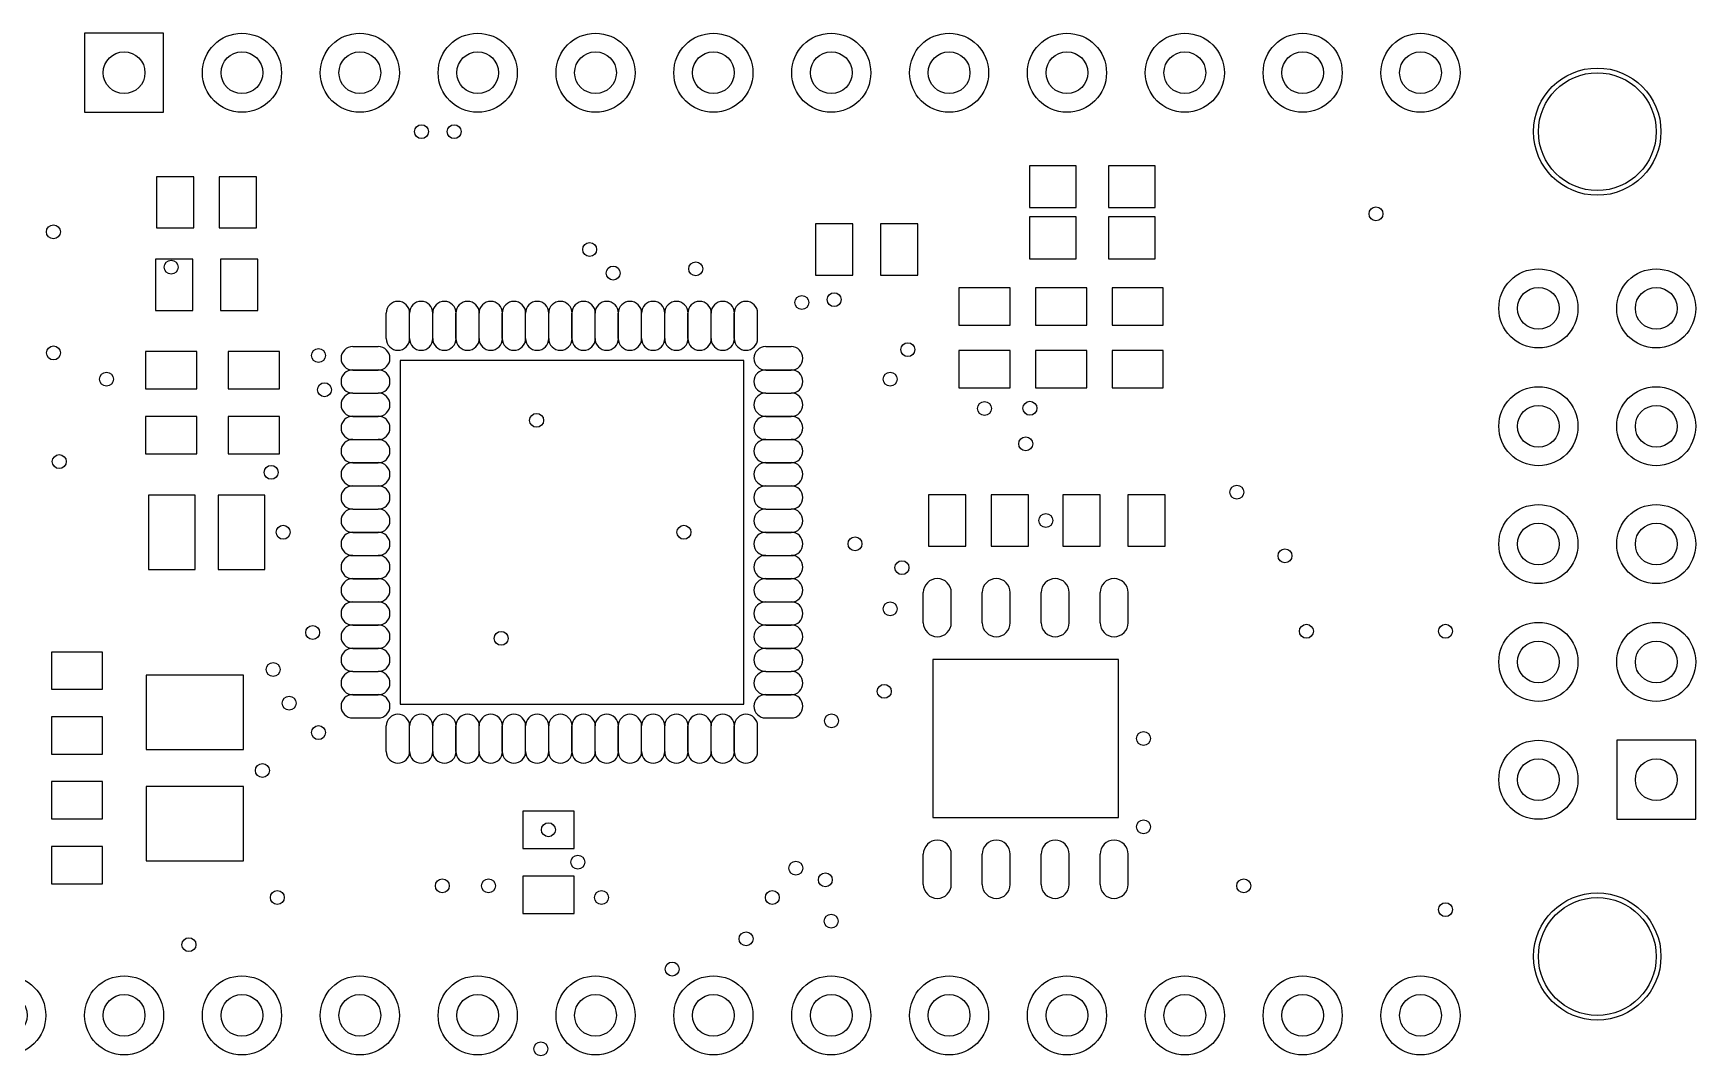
# Model space of a CAD drawing. Extents: x -55.5 to -0.4, y 0.4 to 22.7.
# Drawn here: x -36.25 to -0.42, y 0.4 to 22.44 of the extents above; entities that cross this region are included whole.
import ezdxf

# ---------------------------------------------------------------- set-up
doc = ezdxf.new("R2010")
doc.units = 0
doc.layers.get('0').update_dxf_attribs({"linetype": 'CONTINUOUS'})
for name, color, linetype in [('PADHOLELAYER', 156, 'CONTINUOUS'), ('TOPSOLDER', 216, 'CONTINUOUS'), ('VIAHOLELAYER', 16, 'CONTINUOUS')]:
    doc.layers.add(name, color=color, linetype=linetype)

# ---------------------------------------------------------------- blocks, each defined once
blk = doc.blocks.new('RES_0603_1608_1')
at = {"layer": 'TOPSOLDER'}
for p, q in [((-0.273, 0.552), (-1.077, 0.552)), ((-1.077, 0.552), (-1.077, -0.552)), ((-0.273, -0.552), (-0.273, 0.552)), ((1.077, 0.552), (0.273, 0.552)), ((0.273, 0.552), (0.273, -0.552)), ((1.077, -0.552), (1.077, 0.552)), ((-1.077, -0.552), (-0.273, -0.552)), ((0.273, -0.552), (1.077, -0.552))]:
    blk.add_line(p, q, dxfattribs=at)
blk = doc.blocks.new('RES_0603_1608_2')
at = {"layer": 'TOPSOLDER'}
for p, q in [((-0.273, 0.552), (-1.077, 0.552)), ((-1.077, 0.552), (-1.077, -0.552)), ((-0.273, -0.552), (-0.273, 0.552)), ((1.077, 0.552), (0.273, 0.552)), ((0.273, 0.552), (0.273, -0.552)), ((1.077, -0.552), (1.077, 0.552)), ((-1.077, -0.552), (-0.273, -0.552)), ((0.273, -0.552), (1.077, -0.552))]:
    blk.add_line(p, q, dxfattribs=at)
blk = doc.blocks.new('RES_0603_1608_3')
at = {"layer": 'TOPSOLDER'}
for p, q in [((-0.273, 0.552), (-1.077, 0.552)), ((-1.077, 0.552), (-1.077, -0.552)), ((-0.273, -0.552), (-0.273, 0.552)), ((1.077, 0.552), (0.273, 0.552)), ((0.273, 0.552), (0.273, -0.552)), ((1.077, -0.552), (1.077, 0.552)), ((-1.077, -0.552), (-0.273, -0.552)), ((0.273, -0.552), (1.077, -0.552))]:
    blk.add_line(p, q, dxfattribs=at)
blk = doc.blocks.new('FM_B2020RGBA_HG_4')
at = {"layer": 'TOPSOLDER'}
for p, q in [((-1.198, 1.552), (-2.202, 1.552)), ((-2.202, 1.552), (-2.202, 0.648)), ((-1.198, 0.648), (-1.198, 1.552)), ((0.502, 1.552), (-0.502, 1.552)), ((-0.502, 1.552), (-0.502, 0.648)), ((0.502, 0.648), (0.502, 1.552)), ((-2.202, 0.648), (-1.198, 0.648)), ((-1.198, 0.452), (-2.202, 0.452)), ((-2.202, 0.452), (-2.202, -0.452)), ((-1.198, -0.452), (-1.198, 0.452)), ((-0.502, 0.648), (0.502, 0.648)), ((0.502, 0.452), (-0.502, 0.452)), ((-0.502, 0.452), (-0.502, -0.452)), ((0.502, -0.452), (0.502, 0.452)), ((-2.202, -0.452), (-1.198, -0.452)), ((-0.502, -0.452), (0.502, -0.452))]:
    blk.add_line(p, q, dxfattribs=at)
blk = doc.blocks.new('CAP_0603_1608_7')
at = {"layer": 'TOPSOLDER'}
for p, q in [((-0.298, 0.552), (-1.102, 0.552)), ((-1.102, 0.552), (-1.102, -0.552)), ((-0.298, -0.552), (-0.298, 0.552)), ((1.102, 0.552), (0.298, 0.552)), ((0.298, 0.552), (0.298, -0.552)), ((1.102, -0.552), (1.102, 0.552)), ((-1.102, -0.552), (-0.298, -0.552)), ((0.298, -0.552), (1.102, -0.552))]:
    blk.add_line(p, q, dxfattribs=at)
blk = doc.blocks.new('CAP_0603_1608_12')
at = {"layer": 'TOPSOLDER'}
for p, q in [((-0.298, 0.552), (-1.102, 0.552)), ((-1.102, 0.552), (-1.102, -0.552)), ((-0.298, -0.552), (-0.298, 0.552)), ((1.102, 0.552), (0.298, 0.552)), ((0.298, 0.552), (0.298, -0.552)), ((1.102, -0.552), (1.102, 0.552)), ((-1.102, -0.552), (-0.298, -0.552)), ((0.298, -0.552), (1.102, -0.552))]:
    blk.add_line(p, q, dxfattribs=at)
blk = doc.blocks.new('CAP_0603_1608_13')
at = {"layer": 'TOPSOLDER'}
for p, q in [((-0.298, 0.552), (-1.102, 0.552)), ((-1.102, 0.552), (-1.102, -0.552)), ((-0.298, -0.552), (-0.298, 0.552)), ((1.102, 0.552), (0.298, 0.552)), ((0.298, 0.552), (0.298, -0.552)), ((1.102, -0.552), (1.102, 0.552)), ((-1.102, -0.552), (-0.298, -0.552)), ((0.298, -0.552), (1.102, -0.552))]:
    blk.add_line(p, q, dxfattribs=at)
blk = doc.blocks.new('CAP_0603_1608_14')
at = {"layer": 'TOPSOLDER'}
for p, q in [((-0.298, 0.552), (-1.102, 0.552)), ((-1.102, 0.552), (-1.102, -0.552)), ((-0.298, -0.552), (-0.298, 0.552)), ((1.102, 0.552), (0.298, 0.552)), ((0.298, 0.552), (0.298, -0.552)), ((1.102, -0.552), (1.102, 0.552)), ((-1.102, -0.552), (-0.298, -0.552)), ((0.298, -0.552), (1.102, -0.552))]:
    blk.add_line(p, q, dxfattribs=at)
blk = doc.blocks.new('ABRACON_ABS07_16')
at = {"layer": 'TOPSOLDER'}
for p, q in [((-0.398, 1.052), (-2.002, 1.052)), ((-2.002, 1.052), (-2.002, -1.052)), ((-0.398, -1.052), (-0.398, 1.052)), ((2.002, 1.052), (0.398, 1.052)), ((0.398, 1.052), (0.398, -1.052)), ((2.002, -1.052), (2.002, 1.052)), ((-2.002, -1.052), (-0.398, -1.052)), ((0.398, -1.052), (2.002, -1.052))]:
    blk.add_line(p, q, dxfattribs=at)
blk = doc.blocks.new('SI_LABS_QFN_64_17')
at = {"layer": 'TOPSOLDER'}
for p, q in [((-4.002, 4.725), (-4.002, 4.175)), ((-3.502, 4.725), (-3.502, 4.175)), ((-3.498, 4.725), (-3.498, 4.175)), ((-3.002, 4.725), (-3.002, 4.175)), ((-2.998, 4.725), (-2.998, 4.175)), ((-2.502, 4.725), (-2.502, 4.175)), ((-2.498, 4.725), (-2.498, 4.175)), ((-2.002, 4.725), (-2.002, 4.175)), ((-1.998, 4.725), (-1.998, 4.175)), ((-1.502, 4.725), (-1.502, 4.175)), ((-1.498, 4.725), (-1.498, 4.175)), ((-1.002, 4.725), (-1.002, 4.175)), ((-0.998, 4.725), (-0.998, 4.175)), ((-0.502, 4.725), (-0.502, 4.175)), ((-0.498, 4.725), (-0.498, 4.175)), ((-0.002, 4.725), (-0.002, 4.175)), ((0.002, 4.725), (0.002, 4.175)), ((0.498, 4.725), (0.498, 4.175)), ((0.502, 4.725), (0.502, 4.175)), ((0.998, 4.725), (0.998, 4.175)), ((1.002, 4.725), (1.002, 4.175)), ((1.498, 4.725), (1.498, 4.175)), ((1.502, 4.725), (1.502, 4.175)), ((1.998, 4.725), (1.998, 4.175)), ((2.002, 4.725), (2.002, 4.175)), ((2.498, 4.725), (2.498, 4.175)), ((2.502, 4.725), (2.502, 4.175)), ((2.998, 4.725), (2.998, 4.175)), ((3.002, 4.725), (3.002, 4.175)), ((3.498, 4.725), (3.498, 4.175)), ((3.502, 4.725), (3.502, 4.175)), ((4.002, 4.725), (4.002, 4.175)), ((-4.725, 4.002), (-4.175, 4.002)), ((4.175, 4.002), (4.725, 4.002)), ((-3.702, 3.702), (-3.702, -3.702)), ((3.702, 3.702), (-3.702, 3.702)), ((3.702, -3.702), (3.702, 3.702)), ((-4.725, 3.502), (-4.175, 3.502)), ((-4.725, 3.498), (-4.175, 3.498)), ((4.175, 3.502), (4.725, 3.502)), ((4.175, 3.498), (4.725, 3.498)), ((-4.725, 3.002), (-4.175, 3.002)), ((-4.725, 2.998), (-4.175, 2.998)), ((4.175, 3.002), (4.725, 3.002)), ((4.175, 2.998), (4.725, 2.998)), ((-4.725, 2.502), (-4.175, 2.502)), ((-4.725, 2.498), (-4.175, 2.498)), ((4.175, 2.502), (4.725, 2.502)), ((4.175, 2.498), (4.725, 2.498)), ((-4.725, 2.002), (-4.175, 2.002)), ((-4.725, 1.998), (-4.175, 1.998)), ((4.175, 2.002), (4.725, 2.002)), ((4.175, 1.998), (4.725, 1.998)), ((-4.725, 1.502), (-4.175, 1.502)), ((-4.725, 1.498), (-4.175, 1.498)), ((4.175, 1.502), (4.725, 1.502)), ((4.175, 1.498), (4.725, 1.498)), ((-4.725, 1.002), (-4.175, 1.002)), ((-4.725, 0.998), (-4.175, 0.998)), ((4.175, 1.002), (4.725, 1.002)), ((4.175, 0.998), (4.725, 0.998)), ((-4.725, 0.502), (-4.175, 0.502)), ((-4.725, 0.498), (-4.175, 0.498)), ((4.175, 0.502), (4.725, 0.502)), ((4.175, 0.498), (4.725, 0.498)), ((-4.725, 0.002), (-4.175, 0.002)), ((4.175, 0.002), (4.725, 0.002)), ((-4.725, -0.002), (-4.175, -0.002)), ((4.175, -0.002), (4.725, -0.002)), ((-4.725, -0.498), (-4.175, -0.498)), ((-4.725, -0.502), (-4.175, -0.502)), ((4.175, -0.498), (4.725, -0.498)), ((4.175, -0.502), (4.725, -0.502)), ((-4.725, -0.998), (-4.175, -0.998)), ((-4.725, -1.002), (-4.175, -1.002)), ((4.175, -0.998), (4.725, -0.998)), ((4.175, -1.002), (4.725, -1.002)), ((-4.725, -1.498), (-4.175, -1.498)), ((-4.725, -1.502), (-4.175, -1.502)), ((4.175, -1.498), (4.725, -1.498)), ((4.175, -1.502), (4.725, -1.502)), ((-4.725, -1.998), (-4.175, -1.998)), ((-4.725, -2.002), (-4.175, -2.002)), ((4.175, -1.998), (4.725, -1.998)), ((4.175, -2.002), (4.725, -2.002)), ((-4.725, -2.498), (-4.175, -2.498)), ((-4.725, -2.502), (-4.175, -2.502)), ((4.175, -2.498), (4.725, -2.498)), ((4.175, -2.502), (4.725, -2.502)), ((-4.725, -2.998), (-4.175, -2.998)), ((-4.725, -3.002), (-4.175, -3.002)), ((4.175, -2.998), (4.725, -2.998)), ((4.175, -3.002), (4.725, -3.002)), ((-4.725, -3.498), (-4.175, -3.498)), ((-4.725, -3.502), (-4.175, -3.502)), ((4.175, -3.498), (4.725, -3.498)), ((4.175, -3.502), (4.725, -3.502)), ((-3.702, -3.702), (3.702, -3.702)), ((-4.725, -4.002), (-4.175, -4.002)), ((-4.002, -4.175), (-4.002, -4.725)), ((-3.502, -4.175), (-3.502, -4.725)), ((-3.498, -4.175), (-3.498, -4.725)), ((-3.002, -4.175), (-3.002, -4.725)), ((-2.998, -4.175), (-2.998, -4.725)), ((-2.502, -4.175), (-2.502, -4.725)), ((-2.498, -4.175), (-2.498, -4.725)), ((-2.002, -4.175), (-2.002, -4.725)), ((-1.998, -4.175), (-1.998, -4.725)), ((-1.502, -4.175), (-1.502, -4.725)), ((-1.498, -4.175), (-1.498, -4.725)), ((-1.002, -4.175), (-1.002, -4.725)), ((-0.998, -4.175), (-0.998, -4.725)), ((-0.502, -4.175), (-0.502, -4.725)), ((-0.498, -4.175), (-0.498, -4.725)), ((-0.002, -4.175), (-0.002, -4.725)), ((0.002, -4.175), (0.002, -4.725)), ((0.498, -4.175), (0.498, -4.725)), ((0.502, -4.175), (0.502, -4.725)), ((0.998, -4.175), (0.998, -4.725)), ((1.002, -4.175), (1.002, -4.725)), ((1.498, -4.175), (1.498, -4.725)), ((1.502, -4.175), (1.502, -4.725)), ((1.998, -4.175), (1.998, -4.725)), ((2.002, -4.175), (2.002, -4.725)), ((2.498, -4.175), (2.498, -4.725)), ((2.502, -4.175), (2.502, -4.725)), ((2.998, -4.175), (2.998, -4.725)), ((3.002, -4.175), (3.002, -4.725)), ((3.498, -4.175), (3.498, -4.725)), ((3.502, -4.175), (3.502, -4.725)), ((4.002, -4.175), (4.002, -4.725)), ((4.175, -4.002), (4.725, -4.002))]:
    blk.add_line(p, q, dxfattribs=at)
for centre, start, end in [((-3.75, 4.725), 0, 180), ((-3.25, 4.725), 0, 180), ((-2.75, 4.725), 0, 180), ((-2.25, 4.725), 0, 180), ((-1.75, 4.725), 0, 180), ((-1.25, 4.725), 0, 180), ((-0.75, 4.725), 0, 180), ((-0.25, 4.725), 0, 180), ((0.25, 4.725), 0, 180), ((0.75, 4.725), 0, 180), ((1.25, 4.725), 0, 180), ((1.75, 4.725), 0, 180), ((2.25, 4.725), 0, 180), ((2.75, 4.725), 0, 180), ((3.25, 4.725), 0, 180), ((3.75, 4.725), 0, 180), ((-4.725, 3.75), 90, 270), ((-4.175, 3.75), 270, 90), ((-3.75, 4.175), 180, 0), ((-3.25, 4.175), 180, 0), ((-2.75, 4.175), 180, 0), ((-2.25, 4.175), 180, 0), ((-1.75, 4.175), 180, 0), ((-1.25, 4.175), 180, 0), ((-0.75, 4.175), 180, 0), ((-0.25, 4.175), 180, 0), ((0.25, 4.175), 180, 0), ((0.75, 4.175), 180, 0), ((1.25, 4.175), 180, 0), ((1.75, 4.175), 180, 0), ((2.25, 4.175), 180, 0), ((2.75, 4.175), 180, 0), ((3.25, 4.175), 180, 0), ((3.75, 4.175), 180, 0), ((4.175, 3.75), 90, 270), ((4.725, 3.75), 270, 90), ((-4.725, 3.25), 90, 270), ((-4.175, 3.25), 270, 90), ((4.175, 3.25), 90, 270), ((4.725, 3.25), 270, 90), ((-4.725, 2.75), 90, 270), ((-4.175, 2.75), 270, 90), ((4.175, 2.75), 90, 270), ((4.725, 2.75), 270, 90), ((-4.725, 2.25), 90, 270), ((-4.175, 2.25), 270, 90), ((4.175, 2.25), 90, 270), ((4.725, 2.25), 270, 90), ((-4.725, 1.75), 90, 270), ((-4.175, 1.75), 270, 90), ((4.175, 1.75), 90, 270), ((4.725, 1.75), 270, 90), ((-4.725, 1.25), 90, 270), ((-4.175, 1.25), 270, 90), ((4.175, 1.25), 90, 270), ((4.725, 1.25), 270, 90), ((-4.725, 0.75), 90, 270), ((-4.175, 0.75), 270, 90), ((4.175, 0.75), 90, 270), ((4.725, 0.75), 270, 90), ((-4.725, 0.25), 90, 270), ((-4.175, 0.25), 270, 90), ((4.175, 0.25), 90, 270), ((4.725, 0.25), 270, 90), ((-4.725, -0.25), 90, 270), ((-4.175, -0.25), 270, 90), ((4.175, -0.25), 90, 270), ((4.725, -0.25), 270, 90), ((-4.725, -0.75), 90, 270), ((-4.175, -0.75), 270, 90), ((4.175, -0.75), 90, 270), ((4.725, -0.75), 270, 90), ((-4.725, -1.25), 90, 270), ((-4.175, -1.25), 270, 90), ((4.175, -1.25), 90, 270), ((4.725, -1.25), 270, 90), ((-4.725, -1.75), 90, 270), ((-4.175, -1.75), 270, 90), ((4.175, -1.75), 90, 270), ((4.725, -1.75), 270, 90), ((-4.725, -2.25), 90, 270), ((-4.175, -2.25), 270, 90), ((4.175, -2.25), 90, 270), ((4.725, -2.25), 270, 90), ((-4.725, -2.75), 90, 270), ((-4.175, -2.75), 270, 90), ((4.175, -2.75), 90, 270), ((4.725, -2.75), 270, 90), ((-4.725, -3.25), 90, 270), ((-4.175, -3.25), 270, 90), ((4.175, -3.25), 90, 270), ((4.725, -3.25), 270, 90), ((-4.725, -3.75), 90, 270), ((-4.175, -3.75), 270, 90), ((4.175, -3.75), 90, 270), ((4.725, -3.75), 270, 90), ((-3.75, -4.175), 0, 180), ((-3.25, -4.175), 0, 180), ((-2.75, -4.175), 0, 180), ((-2.25, -4.175), 0, 180), ((-1.75, -4.175), 0, 180), ((-1.25, -4.175), 0, 180), ((-0.75, -4.175), 0, 180), ((-0.25, -4.175), 0, 180), ((0.25, -4.175), 0, 180), ((0.75, -4.175), 0, 180), ((1.25, -4.175), 0, 180), ((1.75, -4.175), 0, 180), ((2.25, -4.175), 0, 180), ((2.75, -4.175), 0, 180), ((3.25, -4.175), 0, 180), ((3.75, -4.175), 0, 180), ((-3.75, -4.725), 180, 0), ((-3.25, -4.725), 180, 0), ((-2.75, -4.725), 180, 0), ((-2.25, -4.725), 180, 0), ((-1.75, -4.725), 180, 0), ((-1.25, -4.725), 180, 0), ((-0.75, -4.725), 180, 0), ((-0.25, -4.725), 180, 0), ((0.25, -4.725), 180, 0), ((0.75, -4.725), 180, 0), ((1.25, -4.725), 180, 0), ((1.75, -4.725), 180, 0), ((2.25, -4.725), 180, 0), ((2.75, -4.725), 180, 0), ((3.25, -4.725), 180, 0), ((3.75, -4.725), 180, 0)]:
    blk.add_arc(centre, 0.252, start, end, dxfattribs=at)
blk = doc.blocks.new('RES_0603_1608_19')
at = {"layer": 'TOPSOLDER'}
for p, q in [((-0.273, 0.552), (-1.077, 0.552)), ((-1.077, 0.552), (-1.077, -0.552)), ((-0.273, -0.552), (-0.273, 0.552)), ((1.077, 0.552), (0.273, 0.552)), ((0.273, 0.552), (0.273, -0.552)), ((1.077, -0.552), (1.077, 0.552)), ((-1.077, -0.552), (-0.273, -0.552)), ((0.273, -0.552), (1.077, -0.552))]:
    blk.add_line(p, q, dxfattribs=at)
blk = doc.blocks.new('RES_0603_1608_20')
at = {"layer": 'TOPSOLDER'}
for p, q in [((-0.273, 0.552), (-1.077, 0.552)), ((-1.077, 0.552), (-1.077, -0.552)), ((-0.273, -0.552), (-0.273, 0.552)), ((1.077, 0.552), (0.273, 0.552)), ((0.273, 0.552), (0.273, -0.552)), ((1.077, -0.552), (1.077, 0.552)), ((-1.077, -0.552), (-0.273, -0.552)), ((0.273, -0.552), (1.077, -0.552))]:
    blk.add_line(p, q, dxfattribs=at)
blk = doc.blocks.new('HDR2X5_23')
at = {"layer": 'PADHOLELAYER'}
for centre in [(0, 2.54), (2.54, 2.54), (5.08, 2.54), (7.62, 2.54), (10.16, 2.54), (0, 0), (2.54, 0), (5.08, 0), (7.62, 0), (10.16, 0)]:
    blk.add_circle(centre, 0.45, dxfattribs=at)
at = {"layer": 'TOPSOLDER'}
for p, q in [((-0.852, 0.852), (-0.852, -0.852)), ((0.852, 0.852), (-0.852, 0.852)), ((0.852, -0.852), (0.852, 0.852)), ((-0.852, -0.852), (0.852, -0.852))]:
    blk.add_line(p, q, dxfattribs=at)
for centre in [(0, 2.54), (2.54, 2.54), (5.08, 2.54), (7.62, 2.54), (10.16, 2.54), (2.54, 0), (5.08, 0), (7.62, 0), (10.16, 0)]:
    blk.add_circle(centre, 0.852, dxfattribs=at)
blk = doc.blocks.new('HDR1X16_24')
at = {"layer": 'PADHOLELAYER'}
for centre in [(0, 0), (2.54, 0), (5.08, 0), (7.62, 0), (10.16, 0), (12.7, 0), (15.24, 0), (17.78, 0), (20.32, 0), (22.86, 0), (25.4, 0), (27.94, 0), (30.48, 0), (33.02, 0), (35.56, 0), (38.1, 0)]:
    blk.add_circle(centre, 0.45, dxfattribs=at)
at = {"layer": 'TOPSOLDER'}
for p, q in [((-0.852, 0.852), (-0.852, -0.852)), ((0.852, 0.852), (-0.852, 0.852)), ((0.852, -0.852), (0.852, 0.852)), ((-0.852, -0.852), (0.852, -0.852))]:
    blk.add_line(p, q, dxfattribs=at)
for centre in [(2.54, 0), (5.08, 0), (7.62, 0), (10.16, 0), (12.7, 0), (15.24, 0), (17.78, 0), (20.32, 0), (22.86, 0), (25.4, 0), (27.94, 0), (30.48, 0), (33.02, 0), (35.56, 0), (38.1, 0)]:
    blk.add_circle(centre, 0.852, dxfattribs=at)
blk = doc.blocks.new('HDR1X12_25')
at = {"layer": 'PADHOLELAYER'}
for centre in [(0, 0), (2.54, 0), (5.08, 0), (7.62, 0), (10.16, 0), (12.7, 0), (15.24, 0), (17.78, 0), (20.32, 0), (22.86, 0), (25.4, 0), (27.94, 0)]:
    blk.add_circle(centre, 0.45, dxfattribs=at)
at = {"layer": 'TOPSOLDER'}
for p, q in [((-0.852, 0.852), (-0.852, -0.852)), ((0.852, 0.852), (-0.852, 0.852)), ((0.852, -0.852), (0.852, 0.852)), ((-0.852, -0.852), (0.852, -0.852))]:
    blk.add_line(p, q, dxfattribs=at)
for centre in [(2.54, 0), (5.08, 0), (7.62, 0), (10.16, 0), (12.7, 0), (15.24, 0), (17.78, 0), (20.32, 0), (22.86, 0), (25.4, 0), (27.94, 0)]:
    blk.add_circle(centre, 0.852, dxfattribs=at)
blk = doc.blocks.new('IND_W_____74404020100_27')
at = {"layer": 'TOPSOLDER'}
for p, q in [((-1.252, 0.802), (-1.252, -0.802)), ((-0.248, 0.802), (-1.252, 0.802)), ((-0.248, -0.802), (-0.248, 0.802)), ((0.248, 0.802), (0.248, -0.802)), ((1.252, 0.802), (0.248, 0.802)), ((1.252, -0.802), (1.252, 0.802)), ((-1.252, -0.802), (-0.248, -0.802)), ((0.248, -0.802), (1.252, -0.802))]:
    blk.add_line(p, q, dxfattribs=at)
blk = doc.blocks.new('SPANSION_WSON_8_6_5MM_29')
at = {"layer": 'TOPSOLDER'}
for p, q in [((-3.145, 2.207), (-2.495, 2.207)), ((2.495, 2.207), (3.145, 2.207)), ((1.7, 2), (-1.7, 2)), ((-1.7, 2), (-1.7, -2)), ((1.7, -2), (1.7, 2)), ((-3.145, 1.603), (-2.495, 1.603)), ((2.495, 1.603), (3.145, 1.603)), ((-3.145, 0.937), (-2.495, 0.937)), ((2.495, 0.937), (3.145, 0.937)), ((-3.145, 0.333), (-2.495, 0.333)), ((2.495, 0.333), (3.145, 0.333)), ((-3.145, -0.333), (-2.495, -0.333)), ((2.495, -0.333), (3.145, -0.333)), ((-3.145, -0.937), (-2.495, -0.937)), ((2.495, -0.937), (3.145, -0.937)), ((-3.145, -1.603), (-2.495, -1.603)), ((2.495, -1.603), (3.145, -1.603)), ((-1.7, -2), (1.7, -2)), ((-3.145, -2.207), (-2.495, -2.207)), ((2.495, -2.207), (3.145, -2.207))]:
    blk.add_line(p, q, dxfattribs=at)
for centre, start, end in [((-3.145, 1.905), 90, 270), ((-2.495, 1.905), 270, 90), ((2.495, 1.905), 90, 270), ((3.145, 1.905), 270, 90), ((-3.145, 0.635), 90, 270), ((-2.495, 0.635), 270, 90), ((2.495, 0.635), 90, 270), ((3.145, 0.635), 270, 90), ((-3.145, -0.635), 90, 270), ((-2.495, -0.635), 270, 90), ((2.495, -0.635), 90, 270), ((3.145, -0.635), 270, 90), ((-3.145, -1.905), 90, 270), ((-2.495, -1.905), 270, 90), ((2.495, -1.905), 90, 270), ((3.145, -1.905), 270, 90)]:
    blk.add_arc(centre, 0.302, start, end, dxfattribs=at)
blk = doc.blocks.new('CAP_0603_1608_30')
at = {"layer": 'TOPSOLDER'}
for p, q in [((-0.298, 0.552), (-1.102, 0.552)), ((-1.102, 0.552), (-1.102, -0.552)), ((-0.298, -0.552), (-0.298, 0.552)), ((1.102, 0.552), (0.298, 0.552)), ((0.298, 0.552), (0.298, -0.552)), ((1.102, -0.552), (1.102, 0.552)), ((-1.102, -0.552), (-0.298, -0.552)), ((0.298, -0.552), (1.102, -0.552))]:
    blk.add_line(p, q, dxfattribs=at)
blk = doc.blocks.new('CAP_0603_1608_31')
at = {"layer": 'TOPSOLDER'}
for p, q in [((-0.298, 0.552), (-1.102, 0.552)), ((-1.102, 0.552), (-1.102, -0.552)), ((-0.298, -0.552), (-0.298, 0.552)), ((1.102, 0.552), (0.298, 0.552)), ((0.298, 0.552), (0.298, -0.552)), ((1.102, -0.552), (1.102, 0.552)), ((-1.102, -0.552), (-0.298, -0.552)), ((0.298, -0.552), (1.102, -0.552))]:
    blk.add_line(p, q, dxfattribs=at)
blk = doc.blocks.new('CAP_0603_1608_32')
at = {"layer": 'TOPSOLDER'}
for p, q in [((-0.298, 0.552), (-1.102, 0.552)), ((-1.102, 0.552), (-1.102, -0.552)), ((-0.298, -0.552), (-0.298, 0.552)), ((1.102, 0.552), (0.298, 0.552)), ((0.298, 0.552), (0.298, -0.552)), ((1.102, -0.552), (1.102, 0.552)), ((-1.102, -0.552), (-0.298, -0.552)), ((0.298, -0.552), (1.102, -0.552))]:
    blk.add_line(p, q, dxfattribs=at)
blk = doc.blocks.new('CAP_0603_1608_33')
at = {"layer": 'TOPSOLDER'}
for p, q in [((-0.298, 0.552), (-1.102, 0.552)), ((-1.102, 0.552), (-1.102, -0.552)), ((-0.298, -0.552), (-0.298, 0.552)), ((1.102, 0.552), (0.298, 0.552)), ((0.298, 0.552), (0.298, -0.552)), ((1.102, -0.552), (1.102, 0.552)), ((-1.102, -0.552), (-0.298, -0.552)), ((0.298, -0.552), (1.102, -0.552))]:
    blk.add_line(p, q, dxfattribs=at)

msp = doc.modelspace()

# ---------------------------------------------------------------- linework, layer by layer
at = {"layer": 'PADHOLELAYER'}
for centre in [(-2.54, 20.32), (-2.54, 2.54)]:
    msp.add_circle(centre, 1.27, dxfattribs=at)
at = {"layer": 'TOPSOLDER'}
for centre in [(-2.54, 20.32), (-2.54, 2.54)]:
    msp.add_circle(centre, 1.372, dxfattribs=at)
at = {"layer": 'VIAHOLELAYER'}
for centre in [(-27.882, 20.32), (-27.178, 20.32), (-7.31, 18.55), (-35.814, 18.161), (-24.257, 17.78), (-33.274, 17.399), (-23.749, 17.272), (-21.971, 17.363), (-18.988, 16.699), (-19.685, 16.637), (-17.399, 15.621), (-35.81, 15.55), (-30.099, 15.494), (-34.671, 14.986), (-17.78, 14.986), (-29.97, 14.757), (-15.748, 14.351), (-14.768, 14.357), (-25.4, 14.097), (-14.859, 13.589), (-35.687, 13.208), (-31.119, 12.976), (-10.31, 12.55), (-30.861, 11.684), (-22.225, 11.684), (-14.427, 11.938), (-18.538, 11.434), (-9.271, 11.176), (-17.526, 10.922), (-17.78, 10.033), (-30.226, 9.525), (-8.81, 9.55), (-5.81, 9.55), (-26.162, 9.398), (-31.077, 8.725), (-17.907, 8.255), (-30.734, 8.001), (-19.043, 7.62), (-30.099, 7.366), (-12.319, 7.239), (-31.31, 6.55), (-25.146, 5.272), (-12.319, 5.334), (-24.511, 4.572), (-19.812, 4.445), (-19.177, 4.191), (-30.988, 3.81), (-27.432, 4.064), (-26.437, 4.064), (-24.003, 3.81), (-20.32, 3.81), (-10.16, 4.064), (-5.81, 3.55), (-19.05, 3.302), (-32.893, 2.794), (-20.886, 2.921), (-22.479, 2.269), (-25.31, 0.55)]:
    msp.add_circle(centre, 0.15, dxfattribs=at)

# ---------------------------------------------------------------- block references
for name, p, rotation in [('HDR1X12_25', (-34.29, 21.59), 360), ('FM_B2020RGBA_HG_4', (-14.273, 19.134), 180), ('RES_0603_1608_20', (-32.512, 18.796), 180), ('CAP_0603_1608_13', (-18.288, 17.78), 180), ('CAP_0603_1608_33', (-32.512, 17.018), 360), ('HDR2X5_23', (-1.27, 6.35), 90), ('RES_0603_1608_3', (-15.748, 15.875), 270), ('RES_0603_1608_2', (-14.097, 15.875), 270), ('RES_0603_1608_1', (-12.446, 15.875), 270), ('SI_LABS_QFN_64_17', (-24.638, 11.684), 90), ('CAP_0603_1608_31', (-33.274, 14.478), 270), ('CAP_0603_1608_32', (-31.496, 14.478), 270), ('IND_W_____74404020100_27', (-32.512, 11.684), 360), ('RES_0603_1608_19', (-15.875, 11.938), 360), ('CAP_0603_1608_7', (-12.954, 11.938), 180), ('SPANSION_WSON_8_6_5MM_29', (-14.859, 7.239), 90), ('CAP_0603_1608_30', (-35.306, 8.001), 90), ('ABRACON_ABS07_16', (-32.766, 6.604), 90), ('CAP_0603_1608_14', (-35.306, 5.207), 270), ('CAP_0603_1608_12', (-25.146, 4.572), 90), ('HDR1X16_24', (-44.45, 1.27), 360)]:
    msp.add_blockref(name, p, dxfattribs=dict(rotation=rotation))

doc.saveas('drawing.dxf')
